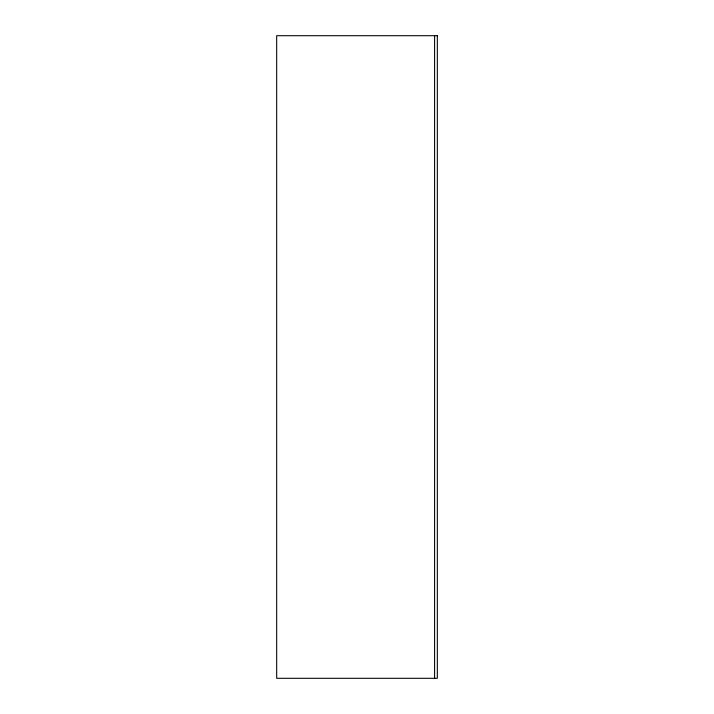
<?xml version="1.0" encoding="UTF-8"?>
<svg xmlns="http://www.w3.org/2000/svg" width="714" height="714" viewBox="0 0 714 714"><rect width="100%" height="100%" fill="white"/><g stroke="black" fill="none" stroke-linecap="round" stroke-linejoin="round"><path stroke-width="1.07" d="M434.585 35.7L434.585 678.3M437.325 35.7L276.675 35.7L276.675 678.3L437.325 678.3L437.325 35.7"/></g></svg>
